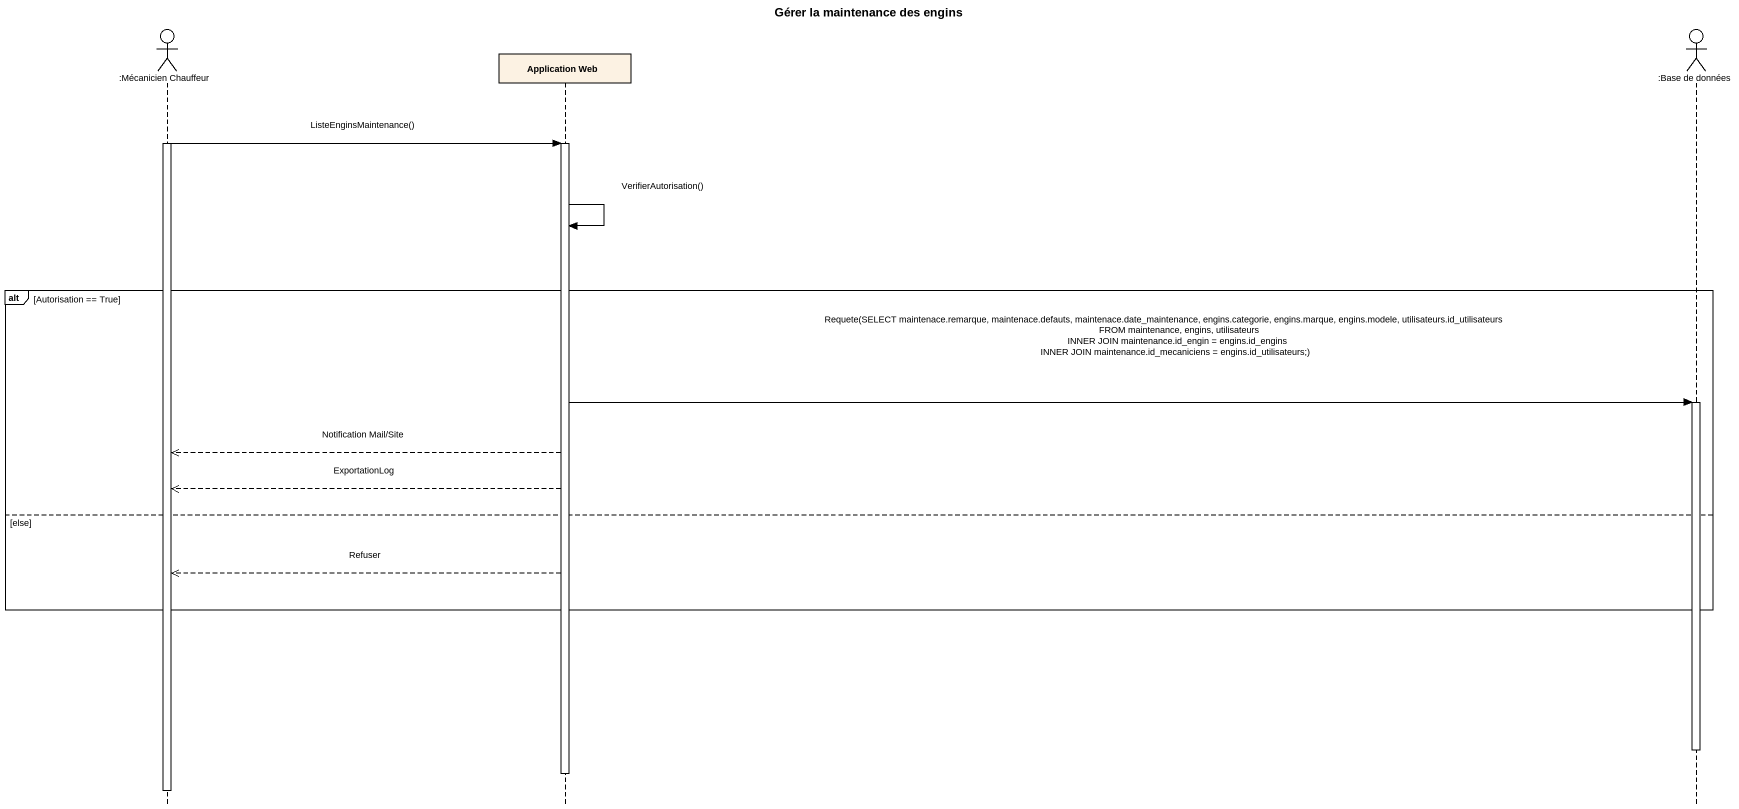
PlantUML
@startuml
title Gérer la maintenance des engins
hide footbox
actor ":Mécanicien Chauffeur" as Mécanicien_Chauffeur
participant "Application Web" as Application_Web
actor ":Base de données" as Base_de_données

activate Mécanicien_Chauffeur
Mécanicien_Chauffeur -> Application_Web : ListeEnginsMaintenance()
activate Application_Web
Application_Web -> Application_Web : VerifierAutorisation()
alt Autorisation == True
  Application_Web -> Base_de_données : Requete(SELECT maintenace.remarque, maintenace.defauts, maintenace.date_maintenance, engins.categorie, engins.marque, engins.modele, utilisateurs.id_utilisateurs FROM maintenance, engins, utilisateurs INNER JOIN maintenance.id_engin = engins.id_engins INNER JOIN maintenance.id_mecaniciens = engins.id_utilisateurs;)
  activate Base_de_données
  Application_Web -->> Mécanicien_Chauffeur : Notification Mail/Site
  Application_Web -->> Mécanicien_Chauffeur : ExportationLog
else else
  Application_Web -->> Mécanicien_Chauffeur : Refuser
end
deactivate Base_de_données
deactivate Application_Web
deactivate Mécanicien_Chauffeur
@enduml
